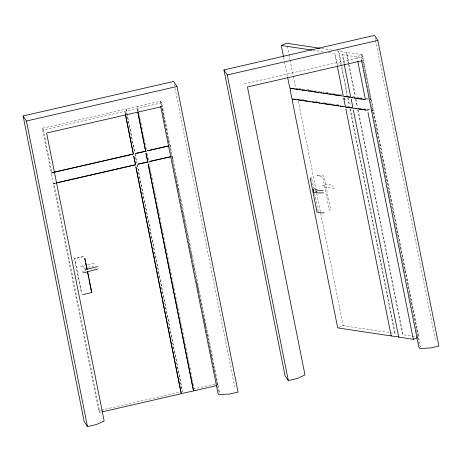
<?xml version="1.0" encoding="UTF-8"?>
<svg xmlns="http://www.w3.org/2000/svg" width="462" height="462" viewBox="0 0 462 462"><rect width="100%" height="100%" fill="white"/><g stroke="black" fill="none" stroke-linecap="round" stroke-linejoin="round"><path stroke-width="0.35" stroke-dasharray="2.31 1.73" d="M344.115 63.802L342.29 54.678L342.671 54.522L344.496 63.646M342.29 54.678L356.889 56.884L362.318 54.672L370.871 97.494L370.489 97.644L370.876 99.59L368.792 99.272M317.244 191.153L315.869 191.713L315.644 190.592M338.906 327.396L343.127 325.675L389.483 332.68M350.288 108.841L395.189 333.541L394.808 333.697L349.763 108.287M85.314 267.862L83.726 268.358L83.275 266.112L83.558 266.539C76.161 268.676 83.518 264.651 85.568 264.94M87.82 267.192L95.842 265.581M53.39 172.69L51.282 173.175L42.261 128.292L123.735 109.61L126.091 109.205L126.929 113.421M137.838 106.514L126.01 109.09L134.644 152.027L127.073 114.12M42.261 128.292L43.37 129.978L161.717 102.841L219.635 392.671L218.387 390.783L217.966 388.663M244.213 83.922L362.56 56.786L420.472 346.621L419.23 344.727M53.956 172.199L51.848 172.678L54.031 172.314M54.014 172.413L51.207 173.059L53.453 184.02L55.561 183.541M55.4 183.091L53.99 183.408L55.475 183.206M55.48 183.42L53.373 183.905L98.695 410.724L99.804 412.41L101.911 411.925M98.695 410.724L100.803 410.244M101.507 410.083L180.168 392.042M218.156 385.273L217.048 383.587L194.196 388.825L148.874 162.006M87.768 264.489L95.391 263.334M321.633 48.522L332.334 50.139M336.613 50.785L338.75 51.109L341.695 65.852M362.318 54.672L346.229 52.454L354.781 95.27L355.163 95.12L349.133 64.934M312.641 50.196L324.053 51.923M328.332 52.57L333.327 53.321M297.776 88.329L295.253 88.161L296.679 88.375M298.487 88.438L317.03 91.239M317.741 91.349L332.005 93.503M332.721 93.613L341.99 95.01M346.269 95.657L347.695 95.877M352.708 96.633L355.549 97.06M362.918 98.175L356.277 97.384L357.669 97.592M366.395 98.701L371.257 99.434L373.013 108.224L372.638 108.379L373.048 110.435L367.486 109.598M308.807 90.211L311.659 90.639M314.512 91.072L315.939 91.285M326.634 92.902L329.487 93.336M339.472 94.843L341.609 95.166M366.014 98.856L368.099 99.168M301.368 99.394L304.932 99.931M314.917 101.438L319.912 102.194M322.765 102.628L324.191 102.841M324.901 102.951L327.754 103.378M328.47 103.488L331.323 103.921M332.034 104.025L335.603 104.568M336.313 104.672L339.166 105.105M347.724 106.399L349.861 106.722M359.523 108.183L370.645 109.864M371.344 109.968L373.429 110.279L418.751 337.104M317.388 102.027L318.815 102.241M334.263 188.536C331.341 187.872 328.072 186.584 325.144 187.93L324.699 185.684L322.615 185.372C326.23 184.015 330.584 183.997 333.818 186.29M315.165 190.841L316.551 191.049M390.194 332.79L395.189 333.541M404.152 334.898L417.359 336.89M362.56 56.786L361.313 54.891L362.306 59.841M361.244 59.061L361.937 60.118M161.717 102.841L160.476 100.947L161.885 108.016M170.663 147.603L170.195 145.542M171.8 156.884L177.795 187.15M172.828 158.449L172.343 156.272M146.315 149.214L139.166 113.415M148.464 159.944L146.708 151.161M375.075 38.213L375.358 39.628M375.502 40.338L435.574 340.979M362.445 60.545L362.866 62.67M363.011 63.375L363.432 65.494M363.577 66.205L364.564 71.154M364.703 71.858L365.13 73.978M365.269 74.688L365.696 76.808M365.835 77.512L368.659 91.649M368.803 92.36L369.225 94.479M369.369 95.189L369.791 97.309M369.929 98.013L370.357 100.133M370.495 100.843L371.488 105.792M371.627 106.497L372.049 108.616M372.193 109.327L372.615 111.446M372.759 112.15L375.017 123.464M375.156 124.168L375.583 126.293M375.722 126.998L376.149 129.117M376.287 129.828L376.715 131.947M376.853 132.652L378.407 140.431M378.551 141.135L378.973 143.255M379.111 143.965L379.539 146.084M379.677 146.789L381.375 155.272M381.514 155.983L381.941 158.102M382.08 158.807L382.501 160.932M382.646 161.636L383.067 163.756M383.212 164.466L383.633 166.586M383.778 167.29L385.891 177.893M386.036 178.603L388.294 189.911M388.438 190.621L388.86 192.741M389.004 193.445L389.426 195.57M389.564 196.275L389.992 198.394M390.13 199.105L390.557 201.224M390.696 201.929L392.816 212.537M392.954 213.242L394.652 221.725M394.791 222.43L395.218 224.549M395.357 225.26L395.784 227.379M395.922 228.089L396.344 230.209M396.488 230.913L396.91 233.033M397.054 233.743L397.476 235.863M397.62 236.567L399.734 247.176M399.878 247.88L401.57 256.364M401.715 257.068L402.136 259.194M402.281 259.898L402.702 262.018M402.847 262.728L403.268 264.847M403.407 265.552L403.834 267.671M403.973 268.382L404.4 270.501M404.539 271.211L408.495 291.002M408.633 291.707L409.061 293.832M409.199 294.537L409.627 296.656M409.765 297.366L410.192 299.486M410.331 300.19L410.753 302.315M410.897 303.02L415.419 325.641M415.557 326.345L415.979 328.47M416.123 329.175L416.545 331.294M416.689 332.005L417.111 334.124M417.255 334.829L417.677 336.954M417.815 337.658L418.947 343.312M356.889 56.884L357.588 60.395M348.989 64.23L346.61 52.298L338.369 51.265L341.314 66.008M355.959 99.087L357.305 105.85L356.93 106.006L355.578 99.243M358.142 110.031L403.043 334.731L402.662 334.886L357.623 109.477M341.834 66.551L347.308 93.93L346.927 94.086L341.458 66.707M348.1 97.904L349.451 104.66L349.07 104.816L347.719 98.06M337.549 65.321L335.164 53.39L334.783 53.54L337.168 65.477M287.254 46.05L288.796 53.771M288.935 54.476L289.917 59.39M290.055 60.089L293.145 75.531M293.283 76.236L295.247 86.065M298.227 100.976L316.02 190.009M316.158 190.714L316.58 192.833M316.724 193.538L343.127 325.675M311.786 179.273L313.617 188.427M314.605 193.359L318.26 211.665M283.651 57.392L284.349 60.897M284.494 61.602L287.578 77.044M174.238 84.269L234.736 387.035M168.884 142.573L160.609 101.155L137.763 106.393L138.681 110.724M177.934 187.855L178.361 189.974M178.499 190.685L184.147 218.948M184.286 219.652L184.713 221.772M184.852 222.482L190.5 250.745M190.644 251.449L191.066 253.569M191.204 254.279L191.632 256.398M191.77 257.103L196.852 282.542M196.997 283.246L197.418 285.366M197.563 286.076L197.984 288.196M198.123 288.9L198.55 291.02M198.689 291.73L203.771 317.163M203.915 317.873L204.337 319.993M204.481 320.697L204.903 322.817M205.041 323.527L205.469 325.646M205.607 326.351L210.689 351.79M210.834 352.494L211.255 354.614M211.4 355.324L211.821 357.444M211.96 358.148L217.048 383.587M162.029 108.726L162.451 110.845M162.595 111.55L163.017 113.669M163.155 114.38L163.583 116.499M163.721 117.209L164.149 119.329M164.287 120.033L167.677 137M167.822 137.705L168.243 139.83M168.382 140.535L168.809 142.654M168.948 143.364L169.375 145.484M169.514 146.188L169.941 148.314M170.08 149.018L170.501 151.138M170.645 151.848L171.067 153.967M171.211 154.672L173.469 165.985M173.608 166.69L175.167 174.469M175.306 175.173L175.727 177.293M175.872 178.003L176.293 180.122M176.438 180.827L176.859 182.952M177.004 183.657L177.425 185.776M177.564 186.486L177.991 188.606M178.13 189.31L179.828 197.794M179.966 198.504L180.394 200.623M180.532 201.328L182.086 209.107M182.23 209.812L182.652 211.931M182.79 212.641L183.218 214.761M183.356 215.465L183.784 217.59M183.922 218.295L184.344 220.414M184.488 221.125L186.746 232.432M186.891 233.143L189.01 243.745M189.149 244.45L189.57 246.569M189.715 247.28L190.136 249.399M190.28 250.109L190.702 252.229M190.846 252.933L191.268 255.053M191.407 255.763L193.104 264.247M193.243 264.951L193.67 267.071M193.809 267.781L196.494 281.214M196.633 281.918L197.06 284.038M197.199 284.748L197.626 286.867M197.765 287.572L198.186 289.691M198.331 290.402L199.463 296.055M199.601 296.766L200.023 298.885M200.167 299.59L200.589 301.709M200.733 302.419L203.419 315.852M203.557 316.557L203.979 318.676M204.123 319.386L204.545 321.506M204.689 322.21L205.111 324.336M205.249 325.04L206.381 330.694M206.526 331.404L206.947 333.524M207.086 334.228L207.513 336.353M207.652 337.058L210.337 350.491M210.476 351.195L210.903 353.315M211.042 354.025L211.469 356.144M211.608 356.849L212.739 362.508M212.878 363.213L213.305 365.332M213.444 366.043L213.871 368.162M214.01 368.867L214.432 370.992M214.576 371.696L217.261 385.129M217.4 385.834L217.821 387.953M137.699 111.284L137.058 108.356L137.618 111.163M135.037 153.973L136.792 162.757L134.956 153.852M137.202 164.819L182.525 391.637L137.266 165.408M125.404 114.102L124.763 111.175L125.323 113.987M85.17 268.994L85.62 271.24M43.37 129.978L51.929 172.8M54.481 185.591L99.804 412.41M318.168 175.15L316.932 175.652L322.661 176.519L329.412 210.314L330.653 209.812L323.897 176.016L318.168 175.15M83.42 256.271L74.457 258.327L81.462 292.51L74.705 258.714L83.674 256.658L83.42 256.271"/><path stroke-width="0.69" d="M313.271 190.13L313.617 189.322L314.714 188.594M283.512 56.687L281.266 45.455L286.688 43.243L320.206 48.308M342.261 95.986L289.824 88.277L287.578 77.044M351.617 99.284L351.236 99.44L352.991 108.229L367.971 110.279M346.275 108.997L345.894 109.153L391.216 335.978L399.104 336.954M353.782 110.135L353.401 110.291L398.723 337.11L413.323 339.316L417.544 337.595M311.509 177.864L310.268 178.372L317.024 212.168L322.753 213.034L323.989 212.532M98.013 268.89L85.666 272.349L82.363 271.985M161.44 106.699L46.604 133.033L104.141 420.974L96.333 424.584L87.491 426.617L84.165 421.563L23.1 115.968L173.672 81.439L176.992 86.492L238.057 392.088L229.828 393.976L218.976 394.646L217.937 393.064L160.684 106.531M362.283 60.643L247.447 86.977L304.984 374.919L297.176 378.528L288.328 380.561L285.008 375.508L223.943 69.912L374.509 35.383L377.835 40.437L438.9 346.032L430.665 347.921L419.819 348.591L418.78 347.008L361.527 60.476M23.1 115.968L26.426 121.021L176.992 86.492M223.943 69.912L227.264 74.965L377.835 40.437M53.956 172.199L133.322 153.996M144.947 151.328L135.597 153.476L145.692 151.293L137.838 111.983M168.815 145.859L147.349 150.779L168.89 145.975M54.031 172.314L133.397 154.117L125.543 114.807M57.502 182.606L135.464 164.726L133.784 156.058L135.539 164.847L56.179 183.044M170.957 156.589L149.492 161.509L171.032 156.705M97.569 266.643L88.063 269L85.453 269.421L85.17 268.994M195.23 390.39L193.491 390.788L148.169 163.97L193.572 390.91L181.196 393.607L135.874 166.788L181.277 393.728L101.911 411.925M195.305 390.511L216.77 385.591M323.608 192.885L318.104 192.914L313.721 192.377L313.242 189.986M281.266 45.455L311.931 50.092M294.479 88.768L290.2 88.121L290.592 90.067L290.211 90.217L291.967 99.007L344.404 106.716L342.983 106.503M295.905 88.981L297.332 89.201M298.758 89.414L300.184 89.628M301.611 89.847L306.606 90.598M308.033 90.818L309.459 91.031M310.886 91.245L312.312 91.464M313.738 91.678L315.875 92.002M317.302 92.215L318.728 92.435M320.154 92.648L321.581 92.862M323.007 93.076L327.997 93.832M329.423 94.046L330.85 94.265M332.276 94.479L337.272 95.236M338.698 95.449L340.124 95.663M344.427 96.315L350.121 97.176L343.335 96.362L337.306 66.176M351.224 97.343L352.616 97.551M354.007 97.765L355.399 97.973M356.791 98.181L361.654 98.92M363.045 99.128L364.437 99.342M293.774 99.07L295.911 99.394M297.337 99.607L301.617 100.254M303.043 100.468L308.038 101.224M309.459 101.438L310.886 101.652M312.312 101.871L317.307 102.622M318.734 102.841L320.16 103.055M321.587 103.269L323.013 103.488M324.44 103.702L329.429 104.458M330.856 104.672L332.282 104.886M333.708 105.105L338.704 105.856M340.13 106.075L341.557 106.289M345.865 106.941L352.263 107.906L345.484 107.092L343.728 98.308L344.109 98.152L344.375 99.503M355.457 108.391L356.849 108.599M358.235 108.807L363.103 109.546M364.495 109.754L365.887 109.968M323.157 190.639L318.006 190.234L315.419 189.472M390.142 335.603L391.597 335.822M389.761 335.753L337.699 327.887L292.377 101.068M82.571 294.196L82.825 294.577L91.788 292.521L87.566 271.402M357.732 61.094L365.448 99.705L350.843 97.499L344.254 64.507M368 112.497L413.323 339.316M292.348 98.851L292.758 100.912M227.264 74.965L288.328 380.561M137.901 112.566L145.617 151.178M125.468 114.686L133.177 153.297M87.145 269.288L84.783 258.345L85.482 261.862M85.765 263.271L86.891 268.901M87.595 272.424L88.721 278.055M88.999 279.464L91.534 292.14M26.426 121.021L87.491 426.617M147.759 161.908L137.745 164.206L147.834 162.029L146.004 153.124L147.759 161.908"/></g></svg>
